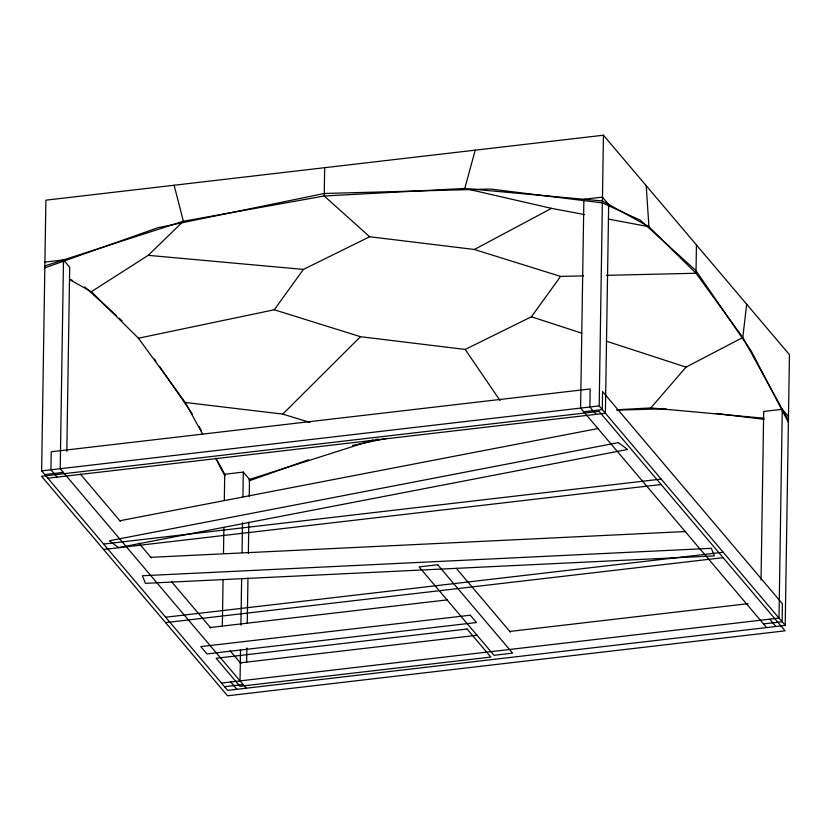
<?xml version="1.0" encoding="UTF-8"?>
<svg xmlns="http://www.w3.org/2000/svg" width="831" height="831" viewBox="0 0 831 831"><rect width="100%" height="100%" fill="white"/><g stroke="black" fill="none" stroke-linecap="round" stroke-linejoin="round"><path stroke-width="1.25" d="M41.633 470.886L45.892 200.178L603.441 135.214L789.45 354.692L785.202 625.411L227.642 690.374L41.633 470.886L599.182 405.923L785.202 625.411M44.916 262.087L63.499 259.916L60.216 468.726L246.236 688.203M66.812 451.399L69.7 267.239L63.499 259.916M222.344 625.992L223.072 579.3M223.487 553.363L223.892 527.425M224.318 500.189L224.723 474.252L243.306 472.081L249.508 479.404L249.248 496.263M240.034 680.89L240.523 649.769M240.907 625.12L241.644 578.438M242.05 552.49L242.517 522.668M242.922 496.73L243.306 472.081M246.641 662.265L246.859 648.003M247.254 623.364L247.96 577.971M248.355 553.321L248.843 522.2M324.661 167.696L324.215 195.991L369.66 236.742L474.376 249.487L560.582 276.411L583.57 275.882M599.182 405.923L603.441 135.214M696.44 244.958L696.004 273.254L742.8 337.49L788.422 420.455M761.04 580.048L763.689 411.449L782.272 409.288L788.474 416.601M782.272 409.288L779 618.087L221.441 683.061M746.674 304.219L742.8 337.49L686.053 367.115L650.798 407.938L617.267 409.735M475.218 150.151L464.789 188.45L324.215 195.991L183.371 221.243L44.853 265.93M69.814 279.746L91.368 291.681L138.445 338.217L274.272 309.776L303.44 269.41L369.66 236.742M274.272 309.776L360.467 336.7L465.183 349.446L531.414 316.777L560.582 276.411M138.445 338.217L185.251 402.464L282.769 414.108L360.467 336.7M91.368 291.681L148.219 255.346L183.371 221.243L174.115 185.24M474.376 249.487L551.514 208.363L584.401 214.554M44.822 267.852L157.713 227.777L324.256 193.488L490.332 189.021L602.371 202.889L640.317 220.184L696.035 270.75L751.286 351.118L788.39 422.377M249.04 480.869L308.519 459.751M249.092 479.539L373.192 440.035M352.624 445.426L386.955 438.353M119.841 520.746L598.299 428.474M375.674 439.599L378.261 439.132M44.739 474.553L63.322 472.382M583.705 411.75L602.288 409.59L602.568 391.536L782.376 603.701L782.096 621.754L763.512 623.915M47.834 478.209L605.384 413.246L608.666 204.436L602.465 197.124L583.881 199.284L580.599 408.094L766.608 627.571M103.636 544.056L661.185 479.092M103.553 549.468L661.102 484.504M165.639 617.215L723.199 552.251M165.556 622.627L723.105 557.663M210.077 627.509L447.327 599.868M240.045 662.878L477.295 635.227M509.528 631.477L748.066 603.68M224.547 686.718L243.13 684.547M150.463 557.341L685.7 531.528M616.664 410.109L665.963 408.779M606.568 275.341L696.004 273.254L648.918 226.718L602.402 200.967L464.789 188.45L551.514 208.363M148.219 255.346L303.44 269.41M650.798 407.938L763.98 418.232M716.27 413.443L763.918 419.343M608.437 219.083L648.918 226.718L646.217 185.687M282.769 414.108L309.994 422.47M531.404 316.788L581.731 333.158M606.277 341.146L686.053 367.115M70.126 279.382L72.422 280.431M84.689 286.892L116.392 315.666M119.28 318.273L122.157 320.891M596.097 414.326L589.896 407.013L590.176 388.96L51.21 451.763L50.93 469.806L57.131 477.129M769.703 619.178L775.905 626.491M456.292 568.311L510.4 632.152M80.327 474.075L120.474 521.442M138.87 543.152L151.419 557.954M171.487 581.638L210.794 628.018M230.031 650.715L240.907 663.543M230.738 681.971L236.939 689.294M154.483 358.982L155.937 361.09M159.573 366.378L192.283 413.973M465.183 349.446L500.054 400.563M185.251 402.464L202.743 434.281M215.873 458.141L225.315 475.332M199.118 426.428L201.518 431.029M215.873 458.608L224.848 475.841M618.378 442.601L109.38 540.763L118.553 547.619L627.55 449.457L618.378 442.601M599.099 411.345L41.55 476.308L227.559 695.786L785.108 630.822L599.099 411.345M437.688 564.748L419.104 566.908L494.03 655.316L512.613 653.145L437.688 564.748M470.253 615.21L200.77 646.611L206.971 653.924L476.454 622.533L470.253 615.21M467.074 629.025L216.174 658.256L239.941 686.302L490.841 657.072L467.074 629.025M711.336 548.325L142.402 575.758L145.467 583.331L714.4 555.897L711.336 548.325"/></g></svg>
